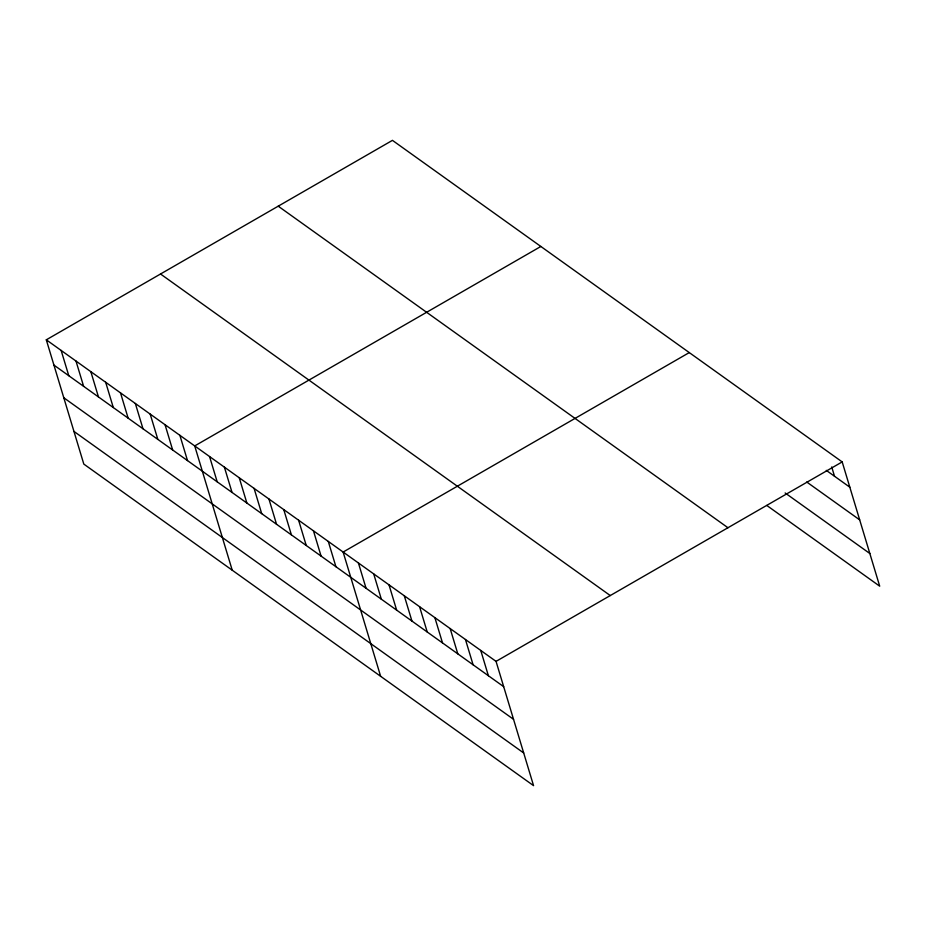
<?xml version="1.0" encoding="UTF-8"?>
<svg xmlns="http://www.w3.org/2000/svg" width="926" height="926" viewBox="0 0 926 926"><rect width="100%" height="100%" fill="white"/><g stroke="black" fill="none" stroke-linecap="round" stroke-linejoin="round"><path stroke-width="1.39" d="M46.3 339.819L496.047 661.372L533.561 785.642L83.815 464.088L46.3 339.819L392.439 140.358L842.185 461.912L879.7 586.181L766.786 505.446M540.853 246.466L194.715 445.927L232.229 570.196M689.268 352.586L343.129 552.046L380.644 676.316M496.047 661.372L842.185 461.912M826.293 470.373L849.813 487.192M806.743 482.018L859.675 519.856M785.144 492.968L869.838 553.516M278.217 206.174L727.952 527.739M160.522 273.992L610.269 595.557M53.928 365.099L503.675 686.652M63.79 397.763L513.536 719.317M73.953 431.412L523.699 752.977M831.71 466.947L834.523 476.265M480.756 650.446L488.384 675.725M465.454 639.507L473.093 664.787M450.163 628.569L457.803 653.849M434.873 617.642L442.512 642.922M419.582 606.704L427.222 631.983M404.292 595.777L411.931 621.057M389.001 584.838L396.641 610.118M373.71 573.912L381.338 599.191M358.42 562.973L366.048 588.253M328.29 541.432L335.918 566.712M313.451 530.818L321.079 556.098M298.6 520.204L306.24 545.483M283.761 509.601L291.401 534.881M268.922 498.987L276.55 524.266M254.083 488.372L261.711 513.652M239.244 477.758L246.872 503.038M224.393 467.155L232.032 492.435M209.554 456.541L217.193 481.821M179.876 435.313L187.503 460.592M165.036 424.71L172.664 449.99M150.186 414.096L157.825 439.375M135.346 403.481L142.986 428.761M120.507 392.867L128.135 418.147M105.668 382.264L113.296 407.544M90.829 371.65L98.457 396.93M75.978 361.036L83.618 386.316M61.139 350.422L68.779 375.701"/></g></svg>
